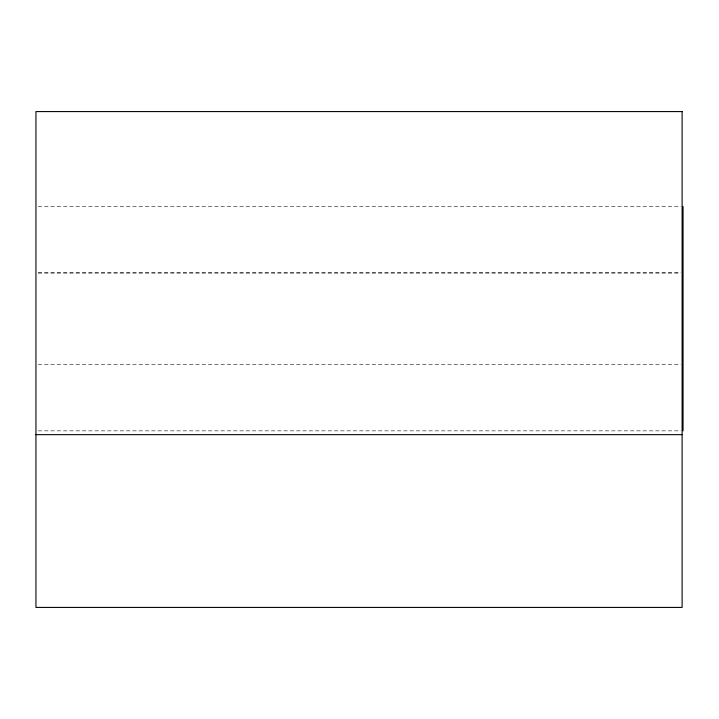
<?xml version="1.0" encoding="UTF-8"?>
<svg xmlns="http://www.w3.org/2000/svg" width="719" height="719" viewBox="0 0 719 719"><rect width="100%" height="100%" fill="white"/><g stroke="black" fill="none" stroke-linecap="round" stroke-linejoin="round"><path stroke-width="0.54" stroke-dasharray="3.6 2.7" d="M38.197 206.47L680.803 206.47M38.197 272.681L680.803 272.681M38.197 273.112L679.868 273.112M38.197 364.641L680.803 364.641M38.197 430.852L680.803 430.852"/><path stroke-width="1.08" d="M35.95 434.653L682.115 434.653M683.05 206.47L683.05 430.852M682.115 111.58L35.95 111.58L35.95 607.42L682.115 607.42L682.115 111.58"/></g></svg>
